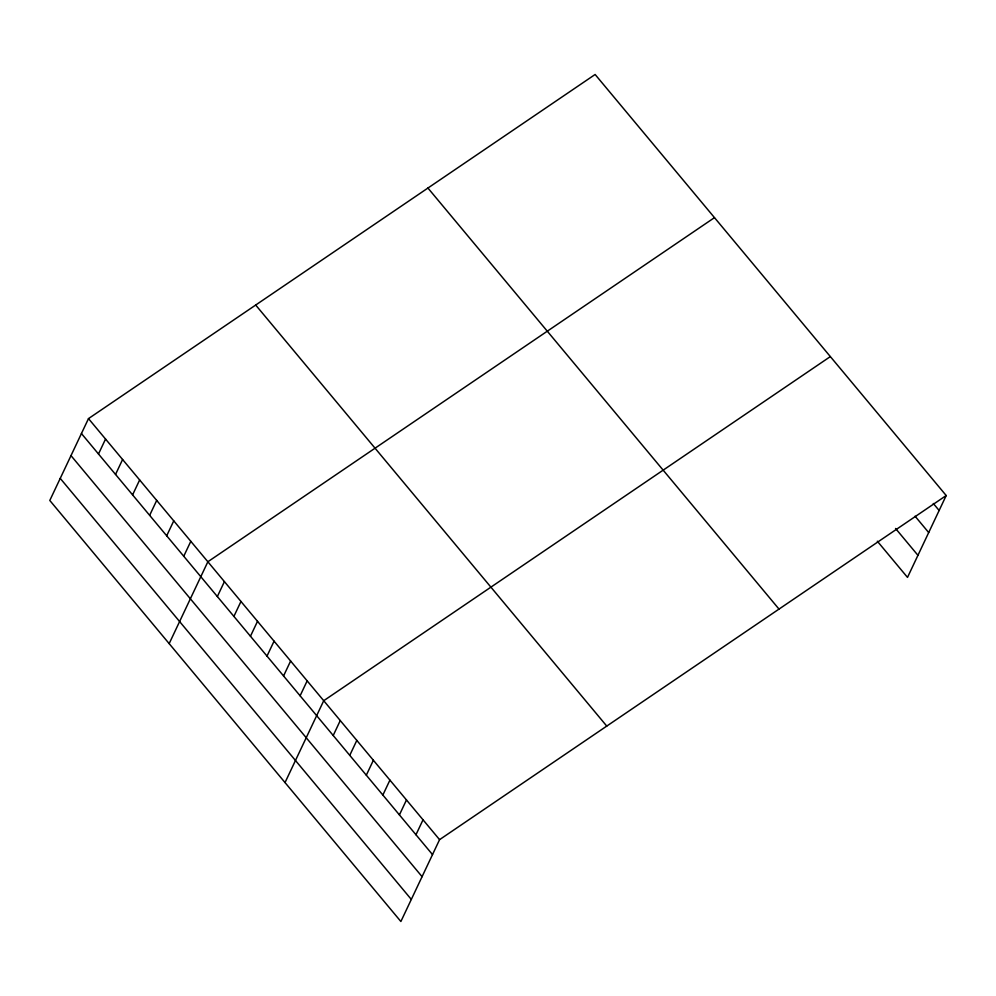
<?xml version="1.0" encoding="UTF-8"?>
<svg xmlns="http://www.w3.org/2000/svg" width="996" height="996" viewBox="0 0 996 996"><rect width="100%" height="100%" fill="white"/><g stroke="black" fill="none" stroke-linecap="round" stroke-linejoin="round"><path stroke-width="1.49" d="M88.495 418.606L49.8 500.465L400.878 921.512L439.572 839.653L946.2 495.535L595.122 74.488L88.495 418.606L439.572 839.653M98.492 453.989L105.551 439.049M115.536 474.445L122.595 459.505M132.593 494.888L139.652 479.96M149.649 515.343L156.708 500.403M166.693 535.798L173.752 520.858M183.75 556.241L190.809 541.314M169.171 643.615L207.865 561.756L714.481 217.638M217.352 596.542L224.411 581.614M233.898 616.4L240.97 601.46M250.457 636.245L257.516 621.305M267.003 656.09L274.062 641.163M283.561 675.948L290.62 661.008M300.107 695.793L307.166 680.853M285.03 782.57L323.725 700.711L830.34 356.593M333.212 735.496L340.271 720.556M349.758 755.342L356.817 740.402M366.316 775.199L373.375 760.259M382.862 795.045L389.922 780.105M399.421 814.89L406.48 799.95M415.967 834.748L423.026 819.808M946.2 495.535L907.505 577.394L877.327 541.202M933.302 503.478L939.141 510.475M915.075 516.214L928.695 532.561M895.553 528.465L917.938 555.32M427.931 188.045L779.009 609.104M255.686 305.037L606.763 726.096M81.435 433.534L432.513 854.593M70.99 455.62L422.08 876.679M60.233 478.379L411.323 899.425"/></g></svg>
